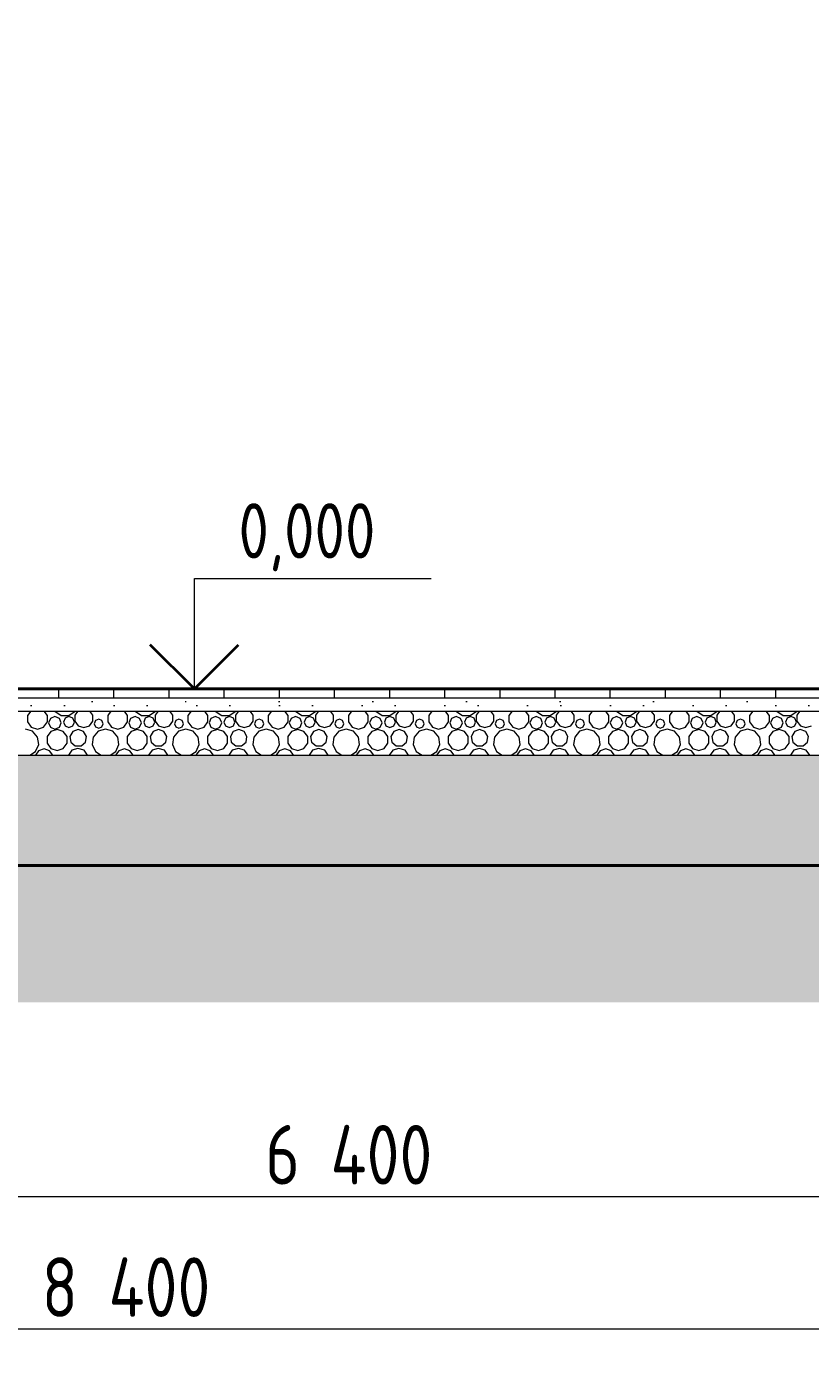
# Model space of a CAD drawing. Header units: millimetres. Extents: x 38742 to 206544, y -3832 to 13261.
# Drawn here: x 67103 to 70658, y -2994 to 3003 of the extents above; entities that cross this region are included whole.
import ezdxf

# ---------------------------------------------------------------- set-up
doc = ezdxf.new("R2010")
doc.units = ezdxf.units.MM
doc.header["$MEASUREMENT"] = 0
for name, color, linetype in [('перекрытие', 7, 'Continuous'), ('подп стены Инжзащита', 7, 'Continuous'), ('размеры внутр', 7, 'Continuous'), ('чертеж', 7, 'Continuous')]:
    doc.layers.add(name, color=color, linetype=linetype)
for name, color, linetype, lineweight in [('перекрытие_Ном._пера__94', 252, 'Continuous', 13), ('перекрытие_Ном._пера__97', 7, 'Continuous', 20), ('перекрытие_Ном._пера__99', 7, 'Continuous', 40), ('подп стены Инжзащита_Ном._пера__96', 7, 'Continuous', 13), ('подп стены Инжзащита_Ном._пера__97', 7, 'Continuous', 20), ('размеры внутр_Ном._пера__51', 98, 'Continuous', 50), ('размеры внутр_Ном._пера__96', 7, 'Continuous', 13), ('чертеж_Ном._пера__96', 7, 'Continuous', 13), ('чертеж_Ном._пера__98', 7, 'Continuous', 35)]:
    doc.layers.add(name, color=color, linetype=linetype, lineweight=lineweight)
doc.styles.add('СГЕНЕРИР_СТИЛЬ_1', font='gost_2_304-81_type.ttf')
doc.dimstyles.new('СГЕНЕРИР_СТИЛЬ__1', dxfattribs={"dimtxt": 270.000005, "dimasz": 95, "dimexe": 0.18, "dimexo": 0, "dimgap": 0.09, "dimtad": 1, "dimtih": 1, "dimtoh": 1, "dimdec": 0, "dimzin": 0, "dimdsep": 46, "dimtxsty": 'СГЕНЕРИР_СТИЛЬ_1', "dimblk": 'ARROWHEAD_6', "dimblk1": 'ARROWHEAD_6', "dimblk2": 'ARROWHEAD_6', "dimcen": 0.09, "dimclrd": 7, "dimclre": 7, "dimclrt": 98, "dimadec": 0, "dimazin": 0, "dimtfac": 1, "dimtdec": 4, "dimtmove": 0, "dimatfit": 3, "dimfxl": 1, "dimtolj": 1, "dimtzin": 0, "dimarcsym": 0})
doc.dimstyles.new('СГЕНЕРИР_СТИЛЬ__2', dxfattribs={"dimtxt": 250, "dimasz": 142.5, "dimexe": 0.18, "dimexo": 200, "dimgap": 0.09, "dimtad": 1, "dimdec": 0, "dimzin": 0, "dimdsep": 46, "dimtxsty": 'СГЕНЕРИР_СТИЛЬ_1', "dimblk": 'ARROWHEAD_6', "dimblk1": 'ARROWHEAD_6', "dimblk2": 'ARROWHEAD_6', "dimcen": 0.09, "dimclrd": 7, "dimclre": 7, "dimclrt": 7, "dimadec": 0, "dimazin": 0, "dimtfac": 1, "dimtdec": 4, "dimtmove": 0, "dimatfit": 3, "dimfxl": 1, "dimtolj": 1, "dimtzin": 0, "dimarcsym": 0})

# ---------------------------------------------------------------- blocks, each defined once
blk = doc.blocks.new('Отметка высоты (ГОСТ)[11]_2', base_point=(67864.6, 0))
at = {"layer": 'чертеж_Ном._пера__96', "linetype": 'Continuous'}
for p, q in [((67864.6, 0), (67864.6, 500)), ((67864.6, 500), (68937.9, 500)), ((67233.3, 0), (68064.6, 0))]:
    blk.add_line(p, q, dxfattribs=at)
at = {"layer": 'чертеж_Ном._пера__98', "linetype": 'Continuous'}
for q in [(67664.6, 200), (68064.6, 200)]:
    blk.add_line((67864.6, 0), q, dxfattribs=at)
at = {"layer": 'чертеж_Ном._пера__96', "insert": (68064.6, 533.5), "char_height": 250, "attachment_point": 7, "style": 'СГЕНЕРИР_СТИЛЬ_1'}
blk.add_mtext('{0,000\\A1{\\H.66x;\\S^  ;}}', dxfattribs=at)
blk = doc.blocks.new('*D83')
at = {"layer": 'размеры внутр_Ном._пера__96', "linetype": 'Continuous', "transparency": 16777216}
for p, q in [((65455.7, -2393.8), (65455.7, -2206.2)), ((71855.7, -2393.8), (71855.7, -2206.2)), ((65505.7, -2250), (65405.7, -2350)), ((71805.7, -2350), (71905.7, -2250)), ((65455.7, -2300), (71855.7, -2300)), ((71855.7, -2300), (71930.7, -2300))]:
    blk.add_line(p, q, dxfattribs=at)
at = {"layer": 'размеры внутр_Ном._пера__51', "transparency": 16777216, "insert": (68185.7, -2246), "char_height": 270, "attachment_point": 7, "style": 'СГЕНЕРИР_СТИЛЬ_1'}
blk.add_mtext('{6\xa0400}', dxfattribs=at)
blk = doc.blocks.new('ARROWHEAD_6')
at = {"color": 0, "linetype": 'Continuous', "lineweight": 0}
for p, q in [((-0.5, -0.5), (0.5, 0.5)), ((0, 0), (-1, 0))]:
    blk.add_line(p, q, dxfattribs=at)
blk = doc.blocks.new('*D84')
at = {"layer": 'размеры внутр_Ном._пера__96', "linetype": 'Continuous', "transparency": 16777216}
for p, q in [((63455.7, -2993.8), (63455.7, -2806.2)), ((71855.7, -2993.8), (71855.7, -2806.2)), ((63505.7, -2850), (63405.7, -2950)), ((71805.7, -2950), (71905.7, -2850)), ((63380.7, -2900), (63455.7, -2900)), ((63455.7, -2900), (71855.7, -2900)), ((71855.7, -2900), (71930.7, -2900))]:
    blk.add_line(p, q, dxfattribs=at)
at = {"layer": 'размеры внутр_Ном._пера__51', "transparency": 16777216, "insert": (67172.6, -2846), "char_height": 270, "attachment_point": 7, "style": 'СГЕНЕРИР_СТИЛЬ_1'}
blk.add_mtext('{8\xa0400}', dxfattribs=at)
blk = doc.blocks.new('*X86')
at = {"layer": 'перекрытие_Ном._пера__94', "linetype": 'Continuous'}
for p, q in [((67122.5, -100), (67108.2, -119.7)), ((67108.2, -119.7), (67108.2, -148.9)), ((67198.2, -119.7), (67183.9, -100)), ((67198.2, -148.9), (67198.2, -119.7)), ((67231.5, -100), (67232.1, -101.3)), ((67232.1, -101.3), (67261.1, -119.9)), ((67295.6, -119.9), (67324.6, -101.3)), ((67336.8, -100), (67323, -119)), ((67323, -119), (67323, -145.3)), ((67324.6, -101.3), (67325.2, -100)), ((67403.9, -119), (67390.1, -100)), ((67403.9, -145.3), (67403.9, -119)), ((67486.2, -100), (67471.9, -119.7)), ((67471.9, -119.7), (67471.9, -148.9)), ((67561.9, -119.7), (67547.6, -100)), ((67561.9, -148.9), (67561.9, -119.7)), ((67595.2, -100), (67595.8, -101.3)), ((67595.8, -101.3), (67624.8, -119.9)), ((67659.3, -119.9), (67688.3, -101.3)), ((67700.5, -100), (67686.7, -119)), ((67686.7, -119), (67686.7, -145.3)), ((67688.3, -101.3), (67688.9, -100)), ((67767.6, -119), (67753.8, -100)), ((67767.6, -145.3), (67767.6, -119)), ((67849.9, -100), (67835.6, -119.7)), ((67835.6, -119.7), (67835.6, -148.9)), ((67925.6, -119.7), (67911.3, -100)), ((67925.6, -148.9), (67925.6, -119.7)), ((67958.9, -100), (67959.5, -101.3)), ((67959.5, -101.3), (67988.5, -119.9)), ((68023, -119.9), (68052, -101.3)), ((68064.2, -100), (68050.4, -119)), ((68050.4, -119), (68050.4, -145.3)), ((68052, -101.3), (68052.6, -100)), ((68131.3, -119), (68117.5, -100)), ((68131.3, -145.3), (68131.3, -119)), ((68213.6, -100), (68199.3, -119.7)), ((68199.3, -119.7), (68199.3, -148.9)), ((68289.3, -119.7), (68275, -100)), ((68289.3, -148.9), (68289.3, -119.7)), ((68322.6, -100), (68323.2, -101.3)), ((68323.2, -101.3), (68352.2, -119.9)), ((68386.7, -119.9), (68415.7, -101.3)), ((68427.9, -100), (68414.1, -119)), ((68414.1, -119), (68414.1, -145.3)), ((68415.7, -101.3), (68416.3, -100)), ((68495, -119), (68481.2, -100)), ((68495, -145.3), (68495, -119)), ((68577.4, -100), (68563.1, -119.7)), ((68563.1, -119.7), (68563.1, -148.9)), ((68653, -119.7), (68638.7, -100)), ((68653, -148.9), (68653, -119.7)), ((68686.3, -100), (68686.9, -101.3)), ((68686.9, -101.3), (68715.9, -119.9)), ((68750.4, -119.9), (68779.4, -101.3)), ((68791.6, -100), (68777.8, -119)), ((68777.8, -119), (68777.8, -145.3)), ((68779.4, -101.3), (68780, -100)), ((68858.7, -119), (68845, -100)), ((68858.7, -145.3), (68858.7, -119)), ((68941.1, -100), (68926.8, -119.7)), ((68926.8, -119.7), (68926.8, -148.9)), ((69016.8, -119.7), (69002.5, -100)), ((69016.8, -148.9), (69016.8, -119.7)), ((69050, -100), (69050.6, -101.3)), ((69050.6, -101.3), (69079.6, -119.9)), ((69114.1, -119.9), (69143.1, -101.3)), ((69155.3, -100), (69141.5, -119)), ((69141.5, -119), (69141.5, -145.3)), ((69143.1, -101.3), (69143.7, -100)), ((69222.5, -119), (69208.7, -100)), ((69222.5, -145.3), (69222.5, -119)), ((69304.8, -100), (69290.5, -119.7)), ((69290.5, -119.7), (69290.5, -148.9)), ((69380.5, -119.7), (69366.2, -100)), ((69380.5, -148.9), (69380.5, -119.7)), ((69413.7, -100), (69414.3, -101.3)), ((69414.3, -101.3), (69443.3, -119.9)), ((69477.8, -119.9), (69506.9, -101.3)), ((69519, -100), (69505.2, -119)), ((69505.2, -119), (69505.2, -145.3)), ((69506.9, -101.3), (69507.4, -100)), ((69586.2, -119), (69572.4, -100)), ((69586.2, -145.3), (69586.2, -119)), ((69668.5, -100), (69654.2, -119.7)), ((69654.2, -119.7), (69654.2, -148.9)), ((69744.2, -119.7), (69729.9, -100)), ((69744.2, -148.9), (69744.2, -119.7)), ((69777.4, -100), (69778, -101.3)), ((69778, -101.3), (69807.1, -119.9)), ((69841.5, -119.9), (69870.6, -101.3)), ((69882.7, -100), (69868.9, -119)), ((69868.9, -119), (69868.9, -145.3)), ((69870.6, -101.3), (69871.2, -100)), ((69949.9, -119), (69936.1, -100)), ((69949.9, -145.3), (69949.9, -119)), ((70032.2, -100), (70017.9, -119.7)), ((70017.9, -119.7), (70017.9, -148.9)), ((70107.9, -119.7), (70093.6, -100)), ((70107.9, -148.9), (70107.9, -119.7)), ((70141.2, -100), (70141.7, -101.3)), ((70141.7, -101.3), (70170.8, -119.9)), ((70205.3, -119.9), (70234.3, -101.3)), ((70246.4, -100), (70232.6, -119)), ((70232.6, -119), (70232.6, -145.3)), ((70234.3, -101.3), (70234.9, -100)), ((70313.6, -119), (70299.8, -100)), ((70313.6, -145.3), (70313.6, -119)), ((70395.9, -100), (70381.6, -119.7)), ((70381.6, -119.7), (70381.6, -148.9)), ((70471.6, -119.7), (70457.3, -100)), ((70471.6, -148.9), (70471.6, -119.7)), ((70504.9, -100), (70505.5, -101.3)), ((70505.5, -101.3), (70534.5, -119.9)), ((70569, -119.9), (70598, -101.3)), ((70610.1, -100), (70596.3, -119)), ((70596.3, -119), (70596.3, -145.3)), ((70598, -101.3), (70598.6, -100)), ((67108.2, -148.9), (67125.4, -172.6)), ((67125.4, -172.6), (67153.2, -181.6)), ((67153.2, -181.6), (67181, -172.6)), ((67181, -172.6), (67198.2, -148.9)), ((67212, -133.2), (67203.7, -153.4)), ((67203.7, -153.4), (67212, -173.6)), ((67232.2, -124.8), (67212, -133.2)), ((67212, -173.6), (67232.2, -182)), ((67252.5, -133.2), (67232.2, -124.8)), ((67232.2, -182), (67252.5, -173.6)), ((67260.8, -153.4), (67252.5, -133.2)), ((67252.5, -173.6), (67260.8, -153.4)), ((67261.1, -119.9), (67295.6, -119.9)), ((67278.3, -132.1), (67271, -149.9)), ((67271, -149.9), (67278.3, -167.6)), ((67296.1, -124.8), (67278.3, -132.1)), ((67278.3, -167.6), (67296.1, -174.9)), ((67313.8, -132.1), (67296.1, -124.8)), ((67296.1, -174.9), (67313.8, -167.6)), ((67321.2, -149.9), (67313.8, -132.1)), ((67313.8, -167.6), (67321.2, -149.9)), ((67323, -145.3), (67338.4, -166.6)), ((67338.4, -166.6), (67363.4, -174.7)), ((67363.4, -174.7), (67388.5, -166.6)), ((67388.5, -166.6), (67403.9, -145.3)), ((67416.2, -142.9), (67410.1, -157.6)), ((67410.1, -157.6), (67416.2, -172.2)), ((67430.8, -136.9), (67416.2, -142.9)), ((67416.2, -172.2), (67430.8, -178.2)), ((67445.4, -142.9), (67430.8, -136.9)), ((67430.8, -178.2), (67445.4, -172.2)), ((67451.5, -157.6), (67445.4, -142.9)), ((67445.4, -172.2), (67451.5, -157.6)), ((67471.9, -148.9), (67489.1, -172.6)), ((67489.1, -172.6), (67516.9, -181.6)), ((67516.9, -181.6), (67544.7, -172.6)), ((67544.7, -172.6), (67561.9, -148.9)), ((67575.7, -133.2), (67567.4, -153.4)), ((67567.4, -153.4), (67575.7, -173.6)), ((67596, -124.8), (67575.7, -133.2)), ((67575.7, -173.6), (67596, -182)), ((67616.2, -133.2), (67596, -124.8)), ((67596, -182), (67616.2, -173.6)), ((67624.5, -153.4), (67616.2, -133.2)), ((67616.2, -173.6), (67624.5, -153.4)), ((67624.8, -119.9), (67659.3, -119.9)), ((67642.1, -132.1), (67634.7, -149.9)), ((67634.7, -149.9), (67642.1, -167.6)), ((67659.8, -124.8), (67642.1, -132.1)), ((67642.1, -167.6), (67659.8, -174.9)), ((67677.5, -132.1), (67659.8, -124.8)), ((67659.8, -174.9), (67677.5, -167.6)), ((67684.9, -149.9), (67677.5, -132.1)), ((67677.5, -167.6), (67684.9, -149.9)), ((67686.7, -145.3), (67702.1, -166.6)), ((67702.1, -166.6), (67727.2, -174.7)), ((67727.2, -174.7), (67752.2, -166.6)), ((67752.2, -166.6), (67767.6, -145.3)), ((67779.9, -142.9), (67773.9, -157.6)), ((67773.9, -157.6), (67779.9, -172.2)), ((67794.5, -136.9), (67779.9, -142.9)), ((67779.9, -172.2), (67794.5, -178.2)), ((67809.2, -142.9), (67794.5, -136.9)), ((67794.5, -178.2), (67809.2, -172.2)), ((67815.2, -157.6), (67809.2, -142.9)), ((67809.2, -172.2), (67815.2, -157.6)), ((67835.6, -148.9), (67852.8, -172.6)), ((67852.8, -172.6), (67880.6, -181.6)), ((67880.6, -181.6), (67908.4, -172.6)), ((67908.4, -172.6), (67925.6, -148.9)), ((67939.4, -133.2), (67931.1, -153.4)), ((67931.1, -153.4), (67939.4, -173.6)), ((67959.7, -124.8), (67939.4, -133.2)), ((67939.4, -173.6), (67959.7, -182)), ((67979.9, -133.2), (67959.7, -124.8)), ((67959.7, -182), (67979.9, -173.6)), ((67988.3, -153.4), (67979.9, -133.2)), ((67979.9, -173.6), (67988.3, -153.4)), ((67988.5, -119.9), (68023, -119.9)), ((68005.8, -132.1), (67998.4, -149.9)), ((67998.4, -149.9), (68005.8, -167.6)), ((68023.5, -124.8), (68005.8, -132.1)), ((68005.8, -167.6), (68023.5, -174.9)), ((68041.2, -132.1), (68023.5, -124.8)), ((68023.5, -174.9), (68041.2, -167.6)), ((68048.6, -149.9), (68041.2, -132.1)), ((68041.2, -167.6), (68048.6, -149.9)), ((68050.4, -145.3), (68065.9, -166.6)), ((68065.9, -166.6), (68090.9, -174.7)), ((68090.9, -174.7), (68115.9, -166.6)), ((68115.9, -166.6), (68131.3, -145.3)), ((68143.6, -142.9), (68137.6, -157.6)), ((68137.6, -157.6), (68143.6, -172.2)), ((68158.2, -136.9), (68143.6, -142.9)), ((68143.6, -172.2), (68158.2, -178.2)), ((68172.9, -142.9), (68158.2, -136.9)), ((68158.2, -178.2), (68172.9, -172.2)), ((68178.9, -157.6), (68172.9, -142.9)), ((68172.9, -172.2), (68178.9, -157.6)), ((68199.3, -148.9), (68216.5, -172.6)), ((68216.5, -172.6), (68244.3, -181.6)), ((68244.3, -181.6), (68272.1, -172.6)), ((68272.1, -172.6), (68289.3, -148.9)), ((68303.2, -133.2), (68294.8, -153.4)), ((68294.8, -153.4), (68303.2, -173.6)), ((68323.4, -124.8), (68303.2, -133.2)), ((68303.2, -173.6), (68323.4, -182)), ((68343.6, -133.2), (68323.4, -124.8)), ((68323.4, -182), (68343.6, -173.6)), ((68352, -153.4), (68343.6, -133.2)), ((68343.6, -173.6), (68352, -153.4)), ((68352.2, -119.9), (68386.7, -119.9)), ((68369.5, -132.1), (68362.1, -149.9)), ((68362.1, -149.9), (68369.5, -167.6)), ((68387.2, -124.8), (68369.5, -132.1)), ((68369.5, -167.6), (68387.2, -174.9)), ((68404.9, -132.1), (68387.2, -124.8)), ((68387.2, -174.9), (68404.9, -167.6)), ((68412.3, -149.9), (68404.9, -132.1)), ((68404.9, -167.6), (68412.3, -149.9)), ((68414.1, -145.3), (68429.6, -166.6)), ((68429.6, -166.6), (68454.6, -174.7)), ((68454.6, -174.7), (68479.6, -166.6)), ((68479.6, -166.6), (68495, -145.3)), ((68507.3, -142.9), (68501.3, -157.6)), ((68501.3, -157.6), (68507.3, -172.2)), ((68521.9, -136.9), (68507.3, -142.9)), ((68507.3, -172.2), (68521.9, -178.2)), ((68536.6, -142.9), (68521.9, -136.9)), ((68521.9, -178.2), (68536.6, -172.2)), ((68542.6, -157.6), (68536.6, -142.9)), ((68536.6, -172.2), (68542.6, -157.6)), ((68563.1, -148.9), (68580.2, -172.6)), ((68580.2, -172.6), (68608, -181.6)), ((68608, -181.6), (68635.9, -172.6)), ((68635.9, -172.6), (68653, -148.9)), ((68666.9, -133.2), (68658.5, -153.4)), ((68658.5, -153.4), (68666.9, -173.6)), ((68687.1, -124.8), (68666.9, -133.2)), ((68666.9, -173.6), (68687.1, -182)), ((68707.3, -133.2), (68687.1, -124.8)), ((68687.1, -182), (68707.3, -173.6)), ((68715.7, -153.4), (68707.3, -133.2)), ((68707.3, -173.6), (68715.7, -153.4)), ((68715.9, -119.9), (68750.4, -119.9)), ((68733.2, -132.1), (68725.8, -149.9)), ((68725.8, -149.9), (68733.2, -167.6)), ((68750.9, -124.8), (68733.2, -132.1)), ((68733.2, -167.6), (68750.9, -174.9)), ((68768.6, -132.1), (68750.9, -124.8)), ((68750.9, -174.9), (68768.6, -167.6)), ((68776, -149.9), (68768.6, -132.1)), ((68768.6, -167.6), (68776, -149.9)), ((68777.8, -145.3), (68793.3, -166.6)), ((68793.3, -166.6), (68818.3, -174.7)), ((68818.3, -174.7), (68843.3, -166.6)), ((68843.3, -166.6), (68858.7, -145.3)), ((68871, -142.9), (68865, -157.6)), ((68865, -157.6), (68871, -172.2)), ((68885.7, -136.9), (68871, -142.9)), ((68871, -172.2), (68885.7, -178.2)), ((68900.3, -142.9), (68885.7, -136.9)), ((68885.7, -178.2), (68900.3, -172.2)), ((68906.3, -157.6), (68900.3, -142.9)), ((68900.3, -172.2), (68906.3, -157.6)), ((68926.8, -148.9), (68943.9, -172.6)), ((68943.9, -172.6), (68971.8, -181.6)), ((68971.8, -181.6), (68999.6, -172.6)), ((68999.6, -172.6), (69016.8, -148.9)), ((69030.6, -133.2), (69022.2, -153.4)), ((69022.2, -153.4), (69030.6, -173.6)), ((69050.8, -124.8), (69030.6, -133.2)), ((69030.6, -173.6), (69050.8, -182)), ((69071, -133.2), (69050.8, -124.8)), ((69050.8, -182), (69071, -173.6)), ((69079.4, -153.4), (69071, -133.2)), ((69071, -173.6), (69079.4, -153.4)), ((69079.6, -119.9), (69114.1, -119.9)), ((69096.9, -132.1), (69089.5, -149.9)), ((69089.5, -149.9), (69096.9, -167.6)), ((69114.6, -124.8), (69096.9, -132.1)), ((69096.9, -167.6), (69114.6, -174.9)), ((69132.3, -132.1), (69114.6, -124.8)), ((69114.6, -174.9), (69132.3, -167.6)), ((69139.7, -149.9), (69132.3, -132.1)), ((69132.3, -167.6), (69139.7, -149.9)), ((69141.5, -145.3), (69157, -166.6)), ((69157, -166.6), (69182, -174.7)), ((69182, -174.7), (69207, -166.6)), ((69207, -166.6), (69222.5, -145.3)), ((69234.7, -142.9), (69228.7, -157.6)), ((69228.7, -157.6), (69234.7, -172.2)), ((69249.4, -136.9), (69234.7, -142.9)), ((69234.7, -172.2), (69249.4, -178.2)), ((69264, -142.9), (69249.4, -136.9)), ((69249.4, -178.2), (69264, -172.2)), ((69270, -157.6), (69264, -142.9)), ((69264, -172.2), (69270, -157.6)), ((69290.5, -148.9), (69307.7, -172.6)), ((69307.7, -172.6), (69335.5, -181.6)), ((69335.5, -181.6), (69363.3, -172.6)), ((69363.3, -172.6), (69380.5, -148.9)), ((69394.3, -133.2), (69385.9, -153.4)), ((69385.9, -153.4), (69394.3, -173.6)), ((69414.5, -124.8), (69394.3, -133.2)), ((69394.3, -173.6), (69414.5, -182)), ((69434.7, -133.2), (69414.5, -124.8)), ((69414.5, -182), (69434.7, -173.6)), ((69443.1, -153.4), (69434.7, -133.2)), ((69434.7, -173.6), (69443.1, -153.4)), ((69443.3, -119.9), (69477.8, -119.9)), ((69460.6, -132.1), (69453.2, -149.9)), ((69453.2, -149.9), (69460.6, -167.6)), ((69478.3, -124.8), (69460.6, -132.1)), ((69460.6, -167.6), (69478.3, -174.9)), ((69496.1, -132.1), (69478.3, -124.8)), ((69478.3, -174.9), (69496.1, -167.6)), ((69503.4, -149.9), (69496.1, -132.1)), ((69496.1, -167.6), (69503.4, -149.9)), ((69505.2, -145.3), (69520.7, -166.6)), ((69520.7, -166.6), (69545.7, -174.7)), ((69545.7, -174.7), (69570.7, -166.6)), ((69570.7, -166.6), (69586.2, -145.3)), ((69598.4, -142.9), (69592.4, -157.6)), ((69592.4, -157.6), (69598.4, -172.2)), ((69613.1, -136.9), (69598.4, -142.9)), ((69598.4, -172.2), (69613.1, -178.2)), ((69627.7, -142.9), (69613.1, -136.9)), ((69613.1, -178.2), (69627.7, -172.2)), ((69633.7, -157.6), (69627.7, -142.9)), ((69627.7, -172.2), (69633.7, -157.6)), ((69654.2, -148.9), (69671.4, -172.6)), ((69671.4, -172.6), (69699.2, -181.6)), ((69699.2, -181.6), (69727, -172.6)), ((69727, -172.6), (69744.2, -148.9)), ((69758, -133.2), (69749.6, -153.4)), ((69749.6, -153.4), (69758, -173.6)), ((69778.2, -124.8), (69758, -133.2)), ((69758, -173.6), (69778.2, -182)), ((69798.4, -133.2), (69778.2, -124.8)), ((69778.2, -182), (69798.4, -173.6)), ((69806.8, -153.4), (69798.4, -133.2)), ((69798.4, -173.6), (69806.8, -153.4)), ((69807.1, -119.9), (69841.5, -119.9)), ((69824.3, -132.1), (69817, -149.9)), ((69817, -149.9), (69824.3, -167.6)), ((69842, -124.8), (69824.3, -132.1)), ((69824.3, -167.6), (69842, -174.9)), ((69859.8, -132.1), (69842, -124.8)), ((69842, -174.9), (69859.8, -167.6)), ((69867.1, -149.9), (69859.8, -132.1)), ((69859.8, -167.6), (69867.1, -149.9)), ((69868.9, -145.3), (69884.4, -166.6)), ((69884.4, -166.6), (69909.4, -174.7)), ((69909.4, -174.7), (69934.4, -166.6)), ((69934.4, -166.6), (69949.9, -145.3)), ((69962.2, -142.9), (69956.1, -157.6)), ((69956.1, -157.6), (69962.2, -172.2)), ((69976.8, -136.9), (69962.2, -142.9)), ((69962.2, -172.2), (69976.8, -178.2)), ((69991.4, -142.9), (69976.8, -136.9)), ((69976.8, -178.2), (69991.4, -172.2)), ((69997.5, -157.6), (69991.4, -142.9)), ((69991.4, -172.2), (69997.5, -157.6)), ((70017.9, -148.9), (70035.1, -172.6)), ((70035.1, -172.6), (70062.9, -181.6)), ((70062.9, -181.6), (70090.7, -172.6)), ((70090.7, -172.6), (70107.9, -148.9)), ((70121.7, -133.2), (70113.3, -153.4)), ((70113.3, -153.4), (70121.7, -173.6)), ((70141.9, -124.8), (70121.7, -133.2)), ((70121.7, -173.6), (70141.9, -182)), ((70162.1, -133.2), (70141.9, -124.8)), ((70141.9, -182), (70162.1, -173.6)), ((70170.5, -153.4), (70162.1, -133.2)), ((70162.1, -173.6), (70170.5, -153.4)), ((70170.8, -119.9), (70205.3, -119.9)), ((70188, -132.1), (70180.7, -149.9)), ((70180.7, -149.9), (70188, -167.6)), ((70205.7, -124.8), (70188, -132.1)), ((70188, -167.6), (70205.7, -174.9)), ((70223.5, -132.1), (70205.7, -124.8)), ((70205.7, -174.9), (70223.5, -167.6)), ((70230.8, -149.9), (70223.5, -132.1)), ((70223.5, -167.6), (70230.8, -149.9)), ((70232.6, -145.3), (70248.1, -166.6)), ((70248.1, -166.6), (70273.1, -174.7)), ((70273.1, -174.7), (70298.1, -166.6)), ((70298.1, -166.6), (70313.6, -145.3)), ((70325.9, -142.9), (70319.8, -157.6)), ((70319.8, -157.6), (70325.9, -172.2)), ((70340.5, -136.9), (70325.9, -142.9)), ((70325.9, -172.2), (70340.5, -178.2)), ((70355.1, -142.9), (70340.5, -136.9)), ((70340.5, -178.2), (70355.1, -172.2)), ((70361.2, -157.6), (70355.1, -142.9)), ((70355.1, -172.2), (70361.2, -157.6)), ((70381.6, -148.9), (70398.8, -172.6)), ((70398.8, -172.6), (70426.6, -181.6)), ((70426.6, -181.6), (70454.4, -172.6)), ((70454.4, -172.6), (70471.6, -148.9)), ((70485.4, -133.2), (70477, -153.4)), ((70477, -153.4), (70485.4, -173.6)), ((70505.6, -124.8), (70485.4, -133.2)), ((70485.4, -173.6), (70505.6, -182)), ((70525.8, -133.2), (70505.6, -124.8)), ((70505.6, -182), (70525.8, -173.6)), ((70534.2, -153.4), (70525.8, -133.2)), ((70525.8, -173.6), (70534.2, -153.4)), ((70534.5, -119.9), (70569, -119.9)), ((70551.7, -132.1), (70544.4, -149.9)), ((70544.4, -149.9), (70551.7, -167.6)), ((70569.4, -124.8), (70551.7, -132.1)), ((70551.7, -167.6), (70569.4, -174.9)), ((70587.2, -132.1), (70569.4, -124.8)), ((70569.4, -174.9), (70587.2, -167.6)), ((70594.5, -149.9), (70587.2, -132.1)), ((70587.2, -167.6), (70594.5, -149.9)), ((70596.3, -145.3), (70611.8, -166.6)), ((70611.8, -166.6), (70636.8, -174.7)), ((70636.8, -174.7), (70661.8, -166.6)), ((67131.4, -191.7), (67098.3, -182)), ((67154, -217.8), (67131.4, -191.7)), ((67158.9, -251.9), (67154, -217.8)), ((67213.9, -192.2), (67196.5, -216)), ((67196.5, -216), (67196.5, -245.5)), ((67241.9, -183), (67213.9, -192.2)), ((67270, -192.2), (67241.9, -183)), ((67287.3, -216), (67270, -192.2)), ((67287.3, -245.5), (67287.3, -216)), ((67313.3, -192.6), (67300.2, -215.3)), ((67300.2, -215.3), (67304.7, -241.1)), ((67337.9, -183.6), (67313.3, -192.6)), ((67362.6, -192.6), (67337.9, -183.6)), ((67375.7, -215.3), (67362.6, -192.6)), ((67371.2, -241.1), (67375.7, -215.3)), ((67406.4, -217.8), (67401.5, -251.9)), ((67429, -191.7), (67406.4, -217.8)), ((67462.1, -182), (67429, -191.7)), ((67495.1, -191.7), (67462.1, -182)), ((67517.7, -217.8), (67495.1, -191.7)), ((67522.6, -251.9), (67517.7, -217.8)), ((67577.6, -192.2), (67560.2, -216)), ((67560.2, -216), (67560.2, -245.5)), ((67605.6, -183), (67577.6, -192.2)), ((67633.7, -192.2), (67605.6, -183)), ((67651, -216), (67633.7, -192.2)), ((67651, -245.5), (67651, -216)), ((67677, -192.6), (67663.9, -215.3)), ((67663.9, -215.3), (67668.4, -241.1)), ((67701.7, -183.6), (67677, -192.6)), ((67726.3, -192.6), (67701.7, -183.6)), ((67739.4, -215.3), (67726.3, -192.6)), ((67734.9, -241.1), (67739.4, -215.3)), ((67770.1, -217.8), (67765.2, -251.9)), ((67792.7, -191.7), (67770.1, -217.8)), ((67825.8, -182), (67792.7, -191.7)), ((67858.9, -191.7), (67825.8, -182)), ((67881.4, -217.8), (67858.9, -191.7)), ((67886.4, -251.9), (67881.4, -217.8)), ((67941.3, -192.2), (67924, -216)), ((67924, -216), (67924, -245.5)), ((67969.3, -183), (67941.3, -192.2)), ((67997.4, -192.2), (67969.3, -183)), ((68014.7, -216), (67997.4, -192.2)), ((68014.7, -245.5), (68014.7, -216)), ((68040.7, -192.6), (68027.6, -215.3)), ((68027.6, -215.3), (68032.1, -241.1)), ((68065.4, -183.6), (68040.7, -192.6)), ((68090, -192.6), (68065.4, -183.6)), ((68103.1, -215.3), (68090, -192.6)), ((68098.6, -241.1), (68103.1, -215.3)), ((68133.8, -217.8), (68128.9, -251.9)), ((68156.4, -191.7), (68133.8, -217.8)), ((68189.5, -182), (68156.4, -191.7)), ((68222.6, -191.7), (68189.5, -182)), ((68245.2, -217.8), (68222.6, -191.7)), ((68250.1, -251.9), (68245.2, -217.8)), ((68305, -192.2), (68287.7, -216)), ((68287.7, -216), (68287.7, -245.5)), ((68333, -183), (68305, -192.2)), ((68361.1, -192.2), (68333, -183)), ((68378.4, -216), (68361.1, -192.2)), ((68378.4, -245.5), (68378.4, -216)), ((68404.4, -192.6), (68391.3, -215.3)), ((68391.3, -215.3), (68395.9, -241.1)), ((68429.1, -183.6), (68404.4, -192.6)), ((68453.7, -192.6), (68429.1, -183.6)), ((68466.8, -215.3), (68453.7, -192.6)), ((68462.3, -241.1), (68466.8, -215.3)), ((68497.5, -217.8), (68492.6, -251.9)), ((68520.1, -191.7), (68497.5, -217.8)), ((68553.2, -182), (68520.1, -191.7)), ((68586.3, -191.7), (68553.2, -182)), ((68608.9, -217.8), (68586.3, -191.7)), ((68613.8, -251.9), (68608.9, -217.8)), ((68668.7, -192.2), (68651.4, -216)), ((68651.4, -216), (68651.4, -245.5)), ((68696.7, -183), (68668.7, -192.2)), ((68724.8, -192.2), (68696.7, -183)), ((68742.1, -216), (68724.8, -192.2)), ((68742.1, -245.5), (68742.1, -216)), ((68768.1, -192.6), (68755, -215.3)), ((68755, -215.3), (68759.6, -241.1)), ((68792.8, -183.6), (68768.1, -192.6)), ((68817.4, -192.6), (68792.8, -183.6)), ((68830.5, -215.3), (68817.4, -192.6)), ((68826, -241.1), (68830.5, -215.3)), ((68861.2, -217.8), (68856.3, -251.9)), ((68883.8, -191.7), (68861.2, -217.8)), ((68916.9, -182), (68883.8, -191.7)), ((68950, -191.7), (68916.9, -182)), ((68972.6, -217.8), (68950, -191.7)), ((68977.5, -251.9), (68972.6, -217.8)), ((69032.4, -192.2), (69015.1, -216)), ((69015.1, -216), (69015.1, -245.5)), ((69060.4, -183), (69032.4, -192.2)), ((69088.5, -192.2), (69060.4, -183)), ((69105.8, -216), (69088.5, -192.2)), ((69105.8, -245.5), (69105.8, -216)), ((69131.8, -192.6), (69118.7, -215.3)), ((69118.7, -215.3), (69123.3, -241.1)), ((69156.5, -183.6), (69131.8, -192.6)), ((69181.1, -192.6), (69156.5, -183.6)), ((69194.3, -215.3), (69181.1, -192.6)), ((69189.7, -241.1), (69194.3, -215.3)), ((69224.9, -217.8), (69220, -251.9)), ((69247.5, -191.7), (69224.9, -217.8)), ((69280.6, -182), (69247.5, -191.7)), ((69313.7, -191.7), (69280.6, -182)), ((69336.3, -217.8), (69313.7, -191.7)), ((69341.2, -251.9), (69336.3, -217.8)), ((69396.1, -192.2), (69378.8, -216)), ((69378.8, -216), (69378.8, -245.5)), ((69424.2, -183), (69396.1, -192.2)), ((69452.2, -192.2), (69424.2, -183)), ((69469.5, -216), (69452.2, -192.2)), ((69469.5, -245.5), (69469.5, -216)), ((69495.5, -192.6), (69482.4, -215.3)), ((69482.4, -215.3), (69487, -241.1)), ((69520.2, -183.6), (69495.5, -192.6)), ((69544.8, -192.6), (69520.2, -183.6)), ((69558, -215.3), (69544.8, -192.6)), ((69553.4, -241.1), (69558, -215.3)), ((69588.6, -217.8), (69583.7, -251.9)), ((69611.2, -191.7), (69588.6, -217.8)), ((69644.3, -182), (69611.2, -191.7)), ((69677.4, -191.7), (69644.3, -182)), ((69700, -217.8), (69677.4, -191.7)), ((69704.9, -251.9), (69700, -217.8)), ((69759.8, -192.2), (69742.5, -216)), ((69742.5, -216), (69742.5, -245.5)), ((69787.9, -183), (69759.8, -192.2)), ((69815.9, -192.2), (69787.9, -183)), ((69833.2, -216), (69815.9, -192.2)), ((69833.2, -245.5), (69833.2, -216)), ((69859.2, -192.6), (69846.1, -215.3)), ((69846.1, -215.3), (69850.7, -241.1)), ((69883.9, -183.6), (69859.2, -192.6)), ((69908.6, -192.6), (69883.9, -183.6)), ((69921.7, -215.3), (69908.6, -192.6)), ((69917.1, -241.1), (69921.7, -215.3)), ((69952.3, -217.8), (69947.4, -251.9)), ((69974.9, -191.7), (69952.3, -217.8)), ((70008, -182), (69974.9, -191.7)), ((70041.1, -191.7), (70008, -182)), ((70063.7, -217.8), (70041.1, -191.7)), ((70068.6, -251.9), (70063.7, -217.8)), ((70123.5, -192.2), (70106.2, -216)), ((70106.2, -216), (70106.2, -245.5)), ((70151.6, -183), (70123.5, -192.2)), ((70179.6, -192.2), (70151.6, -183)), ((70196.9, -216), (70179.6, -192.2)), ((70196.9, -245.5), (70196.9, -216)), ((70223, -192.6), (70209.8, -215.3)), ((70209.8, -215.3), (70214.4, -241.1)), ((70247.6, -183.6), (70223, -192.6)), ((70272.3, -192.6), (70247.6, -183.6)), ((70285.4, -215.3), (70272.3, -192.6)), ((70280.8, -241.1), (70285.4, -215.3)), ((70316, -217.8), (70311.1, -251.9)), ((70338.6, -191.7), (70316, -217.8)), ((70371.7, -182), (70338.6, -191.7)), ((70404.8, -191.7), (70371.7, -182)), ((70427.4, -217.8), (70404.8, -191.7)), ((70432.3, -251.9), (70427.4, -217.8)), ((70487.2, -192.2), (70469.9, -216)), ((70469.9, -216), (70469.9, -245.5)), ((70515.3, -183), (70487.2, -192.2)), ((70543.3, -192.2), (70515.3, -183)), ((70560.7, -216), (70543.3, -192.2)), ((70560.7, -245.5), (70560.7, -216)), ((70586.7, -192.6), (70573.5, -215.3)), ((70573.5, -215.3), (70578.1, -241.1)), ((70611.3, -183.6), (70586.7, -192.6)), ((70636, -192.6), (70611.3, -183.6)), ((70649.1, -215.3), (70636, -192.6)), ((70644.5, -241.1), (70649.1, -215.3)), ((67118.6, -300), (67144.6, -283.3)), ((67158.4, -279.7), (67143.7, -300)), ((67144.6, -283.3), (67158.9, -251.9)), ((67183.4, -271.6), (67158.4, -279.7)), ((67208.5, -279.7), (67183.4, -271.6)), ((67196.5, -245.5), (67213.9, -269.3)), ((67223.2, -300), (67208.5, -279.7)), ((67213.9, -269.3), (67241.9, -278.5)), ((67241.9, -278.5), (67270, -269.3)), ((67270, -269.3), (67287.3, -245.5)), ((67309.1, -278), (67293.2, -300)), ((67304.7, -241.1), (67324.8, -258)), ((67336.9, -269), (67309.1, -278)), ((67324.8, -258), (67351.1, -258)), ((67364.7, -278), (67336.9, -269)), ((67351.1, -258), (67371.2, -241.1)), ((67380.7, -300), (67364.7, -278)), ((67401.5, -251.9), (67415.8, -283.3)), ((67415.8, -283.3), (67441.8, -300)), ((67482.3, -300), (67508.3, -283.3)), ((67522.1, -279.7), (67507.4, -300)), ((67508.3, -283.3), (67522.6, -251.9)), ((67547.2, -271.6), (67522.1, -279.7)), ((67572.2, -279.7), (67547.2, -271.6)), ((67560.2, -245.5), (67577.6, -269.3)), ((67586.9, -300), (67572.2, -279.7)), ((67577.6, -269.3), (67605.6, -278.5)), ((67605.6, -278.5), (67633.7, -269.3)), ((67633.7, -269.3), (67651, -245.5)), ((67672.8, -278), (67656.9, -300)), ((67668.4, -241.1), (67688.5, -258)), ((67700.6, -269), (67672.8, -278)), ((67688.5, -258), (67714.8, -258)), ((67728.4, -278), (67700.6, -269)), ((67714.8, -258), (67734.9, -241.1)), ((67744.4, -300), (67728.4, -278)), ((67765.2, -251.9), (67779.5, -283.3)), ((67779.5, -283.3), (67805.5, -300)), ((67846, -300), (67872, -283.3)), ((67885.9, -279.7), (67871.1, -300)), ((67872, -283.3), (67886.4, -251.9)), ((67910.9, -271.6), (67885.9, -279.7)), ((67935.9, -279.7), (67910.9, -271.6)), ((67924, -245.5), (67941.3, -269.3)), ((67950.6, -300), (67935.9, -279.7)), ((67941.3, -269.3), (67969.3, -278.5)), ((67969.3, -278.5), (67997.4, -269.3)), ((67997.4, -269.3), (68014.7, -245.5)), ((68036.5, -278), (68020.6, -300)), ((68032.1, -241.1), (68052.2, -258)), ((68064.3, -269), (68036.5, -278)), ((68052.2, -258), (68078.5, -258)), ((68092.1, -278), (68064.3, -269)), ((68078.5, -258), (68098.6, -241.1)), ((68108.1, -300), (68092.1, -278)), ((68128.9, -251.9), (68143.2, -283.3)), ((68143.2, -283.3), (68169.2, -300)), ((68209.7, -300), (68235.7, -283.3)), ((68249.6, -279.7), (68234.8, -300)), ((68235.7, -283.3), (68250.1, -251.9)), ((68274.6, -271.6), (68249.6, -279.7)), ((68299.6, -279.7), (68274.6, -271.6)), ((68287.7, -245.5), (68305, -269.3)), ((68314.3, -300), (68299.6, -279.7)), ((68305, -269.3), (68333, -278.5)), ((68333, -278.5), (68361.1, -269.3)), ((68361.1, -269.3), (68378.4, -245.5)), ((68400.2, -278), (68384.3, -300)), ((68395.9, -241.1), (68416, -258)), ((68428, -269), (68400.2, -278)), ((68416, -258), (68442.2, -258)), ((68455.9, -278), (68428, -269)), ((68442.2, -258), (68462.3, -241.1)), ((68471.8, -300), (68455.9, -278)), ((68492.6, -251.9), (68506.9, -283.3)), ((68506.9, -283.3), (68532.9, -300)), ((68573.4, -300), (68599.4, -283.3)), ((68613.3, -279.7), (68598.5, -300)), ((68599.4, -283.3), (68613.8, -251.9)), ((68638.3, -271.6), (68613.3, -279.7)), ((68663.3, -279.7), (68638.3, -271.6)), ((68651.4, -245.5), (68668.7, -269.3)), ((68678, -300), (68663.3, -279.7)), ((68668.7, -269.3), (68696.7, -278.5)), ((68696.7, -278.5), (68724.8, -269.3)), ((68724.8, -269.3), (68742.1, -245.5)), ((68763.9, -278), (68748, -300)), ((68759.6, -241.1), (68779.7, -258)), ((68791.8, -269), (68763.9, -278)), ((68779.7, -258), (68805.9, -258)), ((68819.6, -278), (68791.8, -269)), ((68805.9, -258), (68826, -241.1)), ((68835.5, -300), (68819.6, -278)), ((68856.3, -251.9), (68870.6, -283.3)), ((68870.6, -283.3), (68896.6, -300)), ((68937.2, -300), (68963.1, -283.3)), ((68977, -279.7), (68962.2, -300)), ((68963.1, -283.3), (68977.5, -251.9)), ((69002, -271.6), (68977, -279.7)), ((69027, -279.7), (69002, -271.6)), ((69015.1, -245.5), (69032.4, -269.3)), ((69041.7, -300), (69027, -279.7)), ((69032.4, -269.3), (69060.4, -278.5)), ((69060.4, -278.5), (69088.5, -269.3)), ((69088.5, -269.3), (69105.8, -245.5)), ((69127.7, -278), (69111.7, -300)), ((69123.3, -241.1), (69143.4, -258)), ((69155.5, -269), (69127.7, -278)), ((69143.4, -258), (69169.6, -258)), ((69183.3, -278), (69155.5, -269)), ((69169.6, -258), (69189.7, -241.1)), ((69199.2, -300), (69183.3, -278)), ((69220, -251.9), (69234.3, -283.3)), ((69234.3, -283.3), (69260.3, -300)), ((69300.9, -300), (69326.9, -283.3)), ((69340.7, -279.7), (69325.9, -300)), ((69326.9, -283.3), (69341.2, -251.9)), ((69365.7, -271.6), (69340.7, -279.7)), ((69390.7, -279.7), (69365.7, -271.6)), ((69378.8, -245.5), (69396.1, -269.3)), ((69405.5, -300), (69390.7, -279.7)), ((69396.1, -269.3), (69424.2, -278.5)), ((69424.2, -278.5), (69452.2, -269.3)), ((69452.2, -269.3), (69469.5, -245.5)), ((69491.4, -278), (69475.4, -300)), ((69487, -241.1), (69507.1, -258)), ((69519.2, -269), (69491.4, -278)), ((69507.1, -258), (69533.3, -258)), ((69547, -278), (69519.2, -269)), ((69533.3, -258), (69553.4, -241.1)), ((69562.9, -300), (69547, -278)), ((69583.7, -251.9), (69598, -283.3)), ((69598, -283.3), (69624, -300)), ((69664.6, -300), (69690.6, -283.3)), ((69704.4, -279.7), (69689.6, -300)), ((69690.6, -283.3), (69704.9, -251.9)), ((69729.4, -271.6), (69704.4, -279.7)), ((69754.4, -279.7), (69729.4, -271.6)), ((69742.5, -245.5), (69759.8, -269.3)), ((69769.2, -300), (69754.4, -279.7)), ((69759.8, -269.3), (69787.9, -278.5)), ((69787.9, -278.5), (69815.9, -269.3)), ((69815.9, -269.3), (69833.2, -245.5)), ((69855.1, -278), (69839.1, -300)), ((69850.7, -241.1), (69870.8, -258)), ((69882.9, -269), (69855.1, -278)), ((69870.8, -258), (69897, -258)), ((69910.7, -278), (69882.9, -269)), ((69897, -258), (69917.1, -241.1)), ((69926.7, -300), (69910.7, -278)), ((69947.4, -251.9), (69961.7, -283.3)), ((69961.7, -283.3), (69987.7, -300)), ((70028.3, -300), (70054.3, -283.3)), ((70068.1, -279.7), (70053.4, -300)), ((70054.3, -283.3), (70068.6, -251.9)), ((70093.1, -271.6), (70068.1, -279.7)), ((70118.1, -279.7), (70093.1, -271.6)), ((70106.2, -245.5), (70123.5, -269.3)), ((70132.9, -300), (70118.1, -279.7)), ((70123.5, -269.3), (70151.6, -278.5)), ((70151.6, -278.5), (70179.6, -269.3)), ((70179.6, -269.3), (70196.9, -245.5)), ((70218.8, -278), (70202.8, -300)), ((70214.4, -241.1), (70234.5, -258)), ((70246.6, -269), (70218.8, -278)), ((70234.5, -258), (70260.7, -258)), ((70274.4, -278), (70246.6, -269)), ((70260.7, -258), (70280.8, -241.1)), ((70290.4, -300), (70274.4, -278)), ((70311.1, -251.9), (70325.5, -283.3)), ((70325.5, -283.3), (70351.4, -300)), ((70392, -300), (70418, -283.3)), ((70431.8, -279.7), (70417.1, -300)), ((70418, -283.3), (70432.3, -251.9)), ((70456.8, -271.6), (70431.8, -279.7)), ((70481.8, -279.7), (70456.8, -271.6)), ((70469.9, -245.5), (70487.2, -269.3)), ((70496.6, -300), (70481.8, -279.7)), ((70487.2, -269.3), (70515.3, -278.5)), ((70515.3, -278.5), (70543.3, -269.3)), ((70543.3, -269.3), (70560.7, -245.5)), ((70582.5, -278), (70566.5, -300)), ((70578.1, -241.1), (70598.2, -258)), ((70610.3, -269), (70582.5, -278)), ((70598.2, -258), (70624.4, -258)), ((70638.1, -278), (70610.3, -269)), ((70624.4, -258), (70644.5, -241.1)), ((70654.1, -300), (70638.1, -278))]:
    blk.add_line(p, q, dxfattribs=at)
blk = doc.blocks.new('Элемент разреза_62_2')
at = {"layer": 'перекрытие_Ном._пера__94', "linetype": 'Continuous'}
h = blk.add_hatch(dxfattribs=at)
h.set_pattern_fill('СЕТКА_25X25_0002', color=256, style=0, pattern_type=2)
h.set_pattern_definition([(0, (0, 0), (0, 250), []), (90, (0, 0), (-250, 0), [])])
h.paths.add_polyline_path([(72455.7, -40), (72455.7, 0), (62855.7, 0), (62855.7, -40)])
h = blk.add_hatch(dxfattribs=at)
h.set_pattern_fill('БЕТОН_ЛЕГКИЙ_0002', color=256, style=0, pattern_type=2)
h.set_pattern_definition([(0, (0, 0), (0, 779.423), [48.75, -401.25]), (0, (225, 389.7), (0, 779.423), [48.75, -401.25]), (60, (0, 0), (-675, 389.7114), [48.75, -401.25]), (60, (450, 0), (-675, 389.7114), [48.75, -401.25]), (120, (48.75, 0), (675, 389.7114), [48.75, -401.25]), (120, (498.75, 0), (675, 389.7114), [48.75, -401.25]), (0, (0, 75), (0, 150), [0, -150, 0, -225]), (45, (75, 75), (-106.06602, 106.06602), [0, -112.5, 0, -187.5])])
h.paths.add_polyline_path([(72455.7, -100), (72455.7, -40), (62855.7, -40), (62855.7, -100)])
blk.add_hatch(color=256, dxfattribs=at).paths.add_polyline_path([(62855.7, -800), (72455.7, -800), (72455.7, -300), (62855.7, -300)])
at = {"layer": 'перекрытие_Ном._пера__97', "linetype": 'Continuous'}
for p, q in [((62855.7, -40), (72455.7, -40)), ((62855.7, -40), (72455.7, -40)), ((62855.7, -100), (72455.7, -100)), ((62855.7, -100), (72455.7, -100)), ((62855.7, -300), (72455.7, -300)), ((62855.7, -300), (72455.7, -300))]:
    blk.add_line(p, q, dxfattribs=at)
at = {"layer": 'перекрытие_Ном._пера__99', "linetype": 'Continuous'}
for p, q in [((62855.7, 0), (72455.7, 0)), ((62855.7, -800), (72455.7, -800))]:
    blk.add_line(p, q, dxfattribs=at)
at = {"layer": 'перекрытие'}
blk.add_blockref('*X86', (0, 0), dxfattribs=at)
blk = doc.blocks.new('*D91')
at = {"layer": 'подп стены Инжзащита_Ном._пера__96', "linetype": 'Continuous', "transparency": 16777216}
for p, q in [((66981.3, 4500), (66640.7, 4500)), ((66781.3, 0), (66781.3, 4500)), ((66981.3, 0), (66640.7, 0))]:
    blk.add_line(p, q, dxfattribs=at)
at = {"layer": 'подп стены Инжзащита_Ном._пера__97', "linetype": 'Continuous', "transparency": 16777216}
for p, q in [((66706.3, 4575), (66856.3, 4425)), ((66706.3, 75), (66856.3, -75))]:
    blk.add_line(p, q, dxfattribs=at)
at = {"layer": 'подп стены Инжзащита_Ном._пера__97', "transparency": 16777216, "char_height": 250, "attachment_point": 7, "rotation": 90, "style": 'СГЕНЕРИР_СТИЛЬ_1'}
for s, insert in [('{450}', (66731.3, 3877.1)), ('{4\xa0500}', (66731.3, 1802.7)), ('{300}', (66731.3, 75))]:
    blk.add_mtext(s, dxfattribs=dict(at, insert=insert))

msp = doc.modelspace()

# ---------------------------------------------------------------- hatches: boundary and pattern name
at = {"layer": 'подп стены Инжзащита_Ном._пера__97', "linetype": 'Continuous'}
h = msp.add_hatch(dxfattribs=at)
h.set_pattern_fill('ГРУНТ_0002', color=256, style=0, pattern_type=2)
h.set_pattern_definition([(45, (0, 0), (-275.7716, 275.7716), []), (45, (-91.9, 91.9), (-551.543, 551.543), []), (45, (-183.85, 183.85), (-551.543, 551.543), []), (135, (-275.77, 275.77), (91.92388, 91.92388), [390, -390])])
h.paths.add_polyline_path([(39484.7, -825.3), (39282.3, -1634.9), (38741.8, -1322.8), (39035.1, -150), (62855.7, -150), (62855.7, -800), (72601.8, -800), (72601.8, -1419.9), (62013.8, -1419.9), (62013.8, -825.3)])

# ---------------------------------------------------------------- block references
at = {"layer": 'перекрытие'}
msp.add_blockref('Элемент разреза_62_2', (0, 0), dxfattribs=at)
at = {"layer": 'чертеж', "linetype": 'Continuous'}
msp.add_blockref('Отметка высоты (ГОСТ)[11]_2', (67864.6, 0), dxfattribs=at)

# ---------------------------------------------------------------- dimensions: what is measured, and where the dimension line sits
at = {"layer": 'подп стены Инжзащита', "linetype": 'Continuous'}
dim = msp.add_linear_dim(base=(66781.3, 4500), p1=(66811.4, 0), p2=(71655.7, 4500), angle=90, dimstyle='СГЕНЕРИР_СТИЛЬ__2', dxfattribs=at)
dim.commit()
dim.dimension.update_dxf_attribs({"geometry": '*D91', "text_midpoint": (66606.3, 2230.2), "dimtype": 160, "text_rotation": 90})
at = {"layer": 'размеры внутр', "linetype": 'Continuous'}
for base, p1, p2, picture, middle in [((71855.7, -2300), (65455.7, -2300), (71855.7, -2300), '*D83', (68647.3, -2111)), ((71855.7, -2900), (63455.7, -2900), (71855.7, -2900), '*D84', (67634.2, -2711))]:
    dim = msp.add_linear_dim(base=base, p1=p1, p2=p2, dimstyle='СГЕНЕРИР_СТИЛЬ__1', dxfattribs=at)
    dim.commit()
    dim.dimension.update_dxf_attribs({"geometry": picture, "text_midpoint": middle, "dimtype": 160})

doc.saveas('drawing.dxf')
